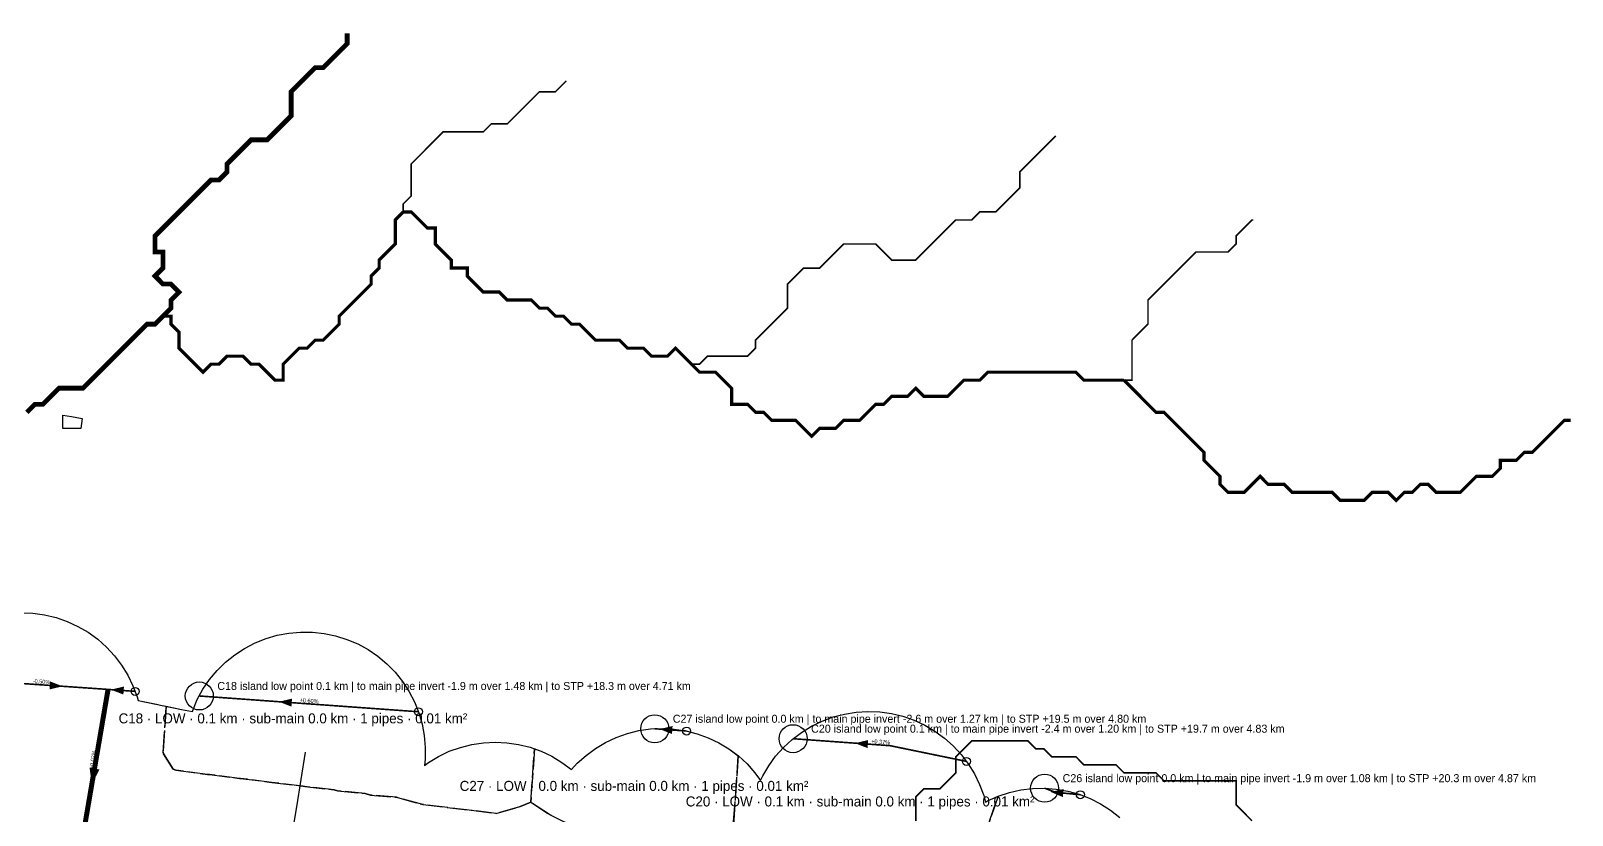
# Model space of a CAD drawing. Header units: metres. Extents: x 441395 to 476894, y 2561381 to 2578972.
# Drawn here: x 446344 to 447115, y 2567540 to 2567932 of the extents above; entities that cross this region are included whole.
import ezdxf
from ezdxf.enums import TextEntityAlignment as Align

# ---------------------------------------------------------------- set-up
doc = ezdxf.new("R2010")
doc.units = ezdxf.units.M
doc.header["$LTSCALE"] = 8
doc.linetypes.add('DASHDOT', pattern=[3.556, 2.54, -0.508, 0, -0.508])
doc.linetypes.add('DASHED', pattern=[1.524, 1.27, -0.254])
for name, color, linetype in [('A_ARROWS', 7, 'Continuous'), ('A_BUILT_2006', 252, 'Continuous'), ('A_CATCH_LABEL', 7, 'Continuous'), ('A_CATCHMENTS', 7, 'Continuous'), ('A_ENVELOPE', 3, 'Continuous'), ('A_GRADIENT', 8, 'Continuous'), ('A_HEADS', 8, 'Continuous'), ('A_LATERAL', 7, 'Continuous'), ('A_OUTLET_LABEL', 7, 'Continuous'), ('A_OUTLETS', 7, 'Continuous'), ('A_STREAMS', 5, 'Continuous'), ('A_SUBMAIN', 7, 'Continuous'), ('A_WADI', 4, 'Continuous')]:
    doc.layers.add(name, color=color, linetype=linetype)

msp = doc.modelspace()

# ---------------------------------------------------------------- linework, layer by layer
at = {"layer": 'A_ARROWS', "color": 1}
for points in [[(446360.26, 2567604.53), (446353.74, 2567602.97), (446354.02, 2567606.96)], [(446384.4, 2567602.86), (446390.93, 2567604.4), (446390.64, 2567600.41)], [(446374.85, 2567555.53), (446373.74, 2567563.84), (446378.67, 2567562.99)]]:
    msp.add_solid(points, dxfattribs=at)
at = {"layer": 'A_ARROWS', "color": 2}
for points in [[(446468.38, 2567596.82), (446474.91, 2567598.36), (446474.62, 2567594.37)], [(446756.24, 2567576.13), (446762.77, 2567577.66), (446762.48, 2567573.67)]]:
    msp.add_solid(points, dxfattribs=at)
at = {"layer": 'A_ARROWS', "color": 3}
for points in [[(446658.56, 2567583.15), (446665.08, 2567584.68), (446664.8, 2567580.7)], [(446853.94, 2567551.81), (446860.5, 2567553.19), (446860.12, 2567549.2)]]:
    msp.add_solid(points, dxfattribs=at)
at = {"layer": 'A_BUILT_2006', "color": 252}
for points in [[(446477.25, 2567544.39), (446481.57, 2567571.67)], [(446473.47, 2567521.49), (446477.25, 2567544.39)]]:
    msp.add_lwpolyline(points, dxfattribs=at)
at = {"layer": 'A_CATCHMENTS', "color": 1, "linetype": 'DASHED'}
msp.add_lwpolyline([(446339.56, 2567641.19), (446345.45, 2567640.97), (446351.28, 2567640.18), (446357.01, 2567638.82), (446362.58, 2567636.9), (446367.93, 2567634.45), (446373.02, 2567631.49), (446377.79, 2567628.04), (446382.2, 2567624.14), (446386.21, 2567619.82), (446389.77, 2567615.13), (446392.86, 2567610.12), (446395.44, 2567604.83), (446397.49, 2567599.31), (446397.99, 2567597.42), (446412.09, 2567594.56), (446410.44, 2567571.66), (446410.67, 2567570.87), (446415.5, 2567563.12), (446416.88, 2567562.62), (446432.75, 2567560.44), (446433.63, 2567560.5), (446448.67, 2567558.5), (446449.2, 2567558.54), (446464.78, 2567556.54), (446464.84, 2567556.52), (446480.37, 2567554.69), (446481.26, 2567554.41), (446495.96, 2567552.83), (446497.68, 2567552.31), (446511.54, 2567550.96), (446514.11, 2567550.23), (446527.13, 2567549.08), (446540.26, 2567545.49), (446576.99, 2567541.07), (446588.55, 2567544.32), (446594.18, 2567546.61), (446603.54, 2567540.49), (446659.09, 2567512.6)], dxfattribs=at)
at = {"layer": 'A_CATCHMENTS', "color": 2, "linetype": 'DASHED'}
msp.add_lwpolyline([(446576.99, 2567541.07), (446540.26, 2567545.49), (446527.13, 2567549.08), (446514.11, 2567550.23), (446511.54, 2567550.96), (446497.68, 2567552.31), (446495.96, 2567552.83), (446481.26, 2567554.41), (446480.37, 2567554.69), (446464.84, 2567556.52), (446464.78, 2567556.54), (446449.2, 2567558.54), (446448.67, 2567558.5), (446433.63, 2567560.5), (446432.75, 2567560.44), (446416.88, 2567562.62), (446415.5, 2567563.12), (446410.67, 2567570.87), (446410.44, 2567571.66), (446412.09, 2567594.56), (446419.73, 2567593.01), (446425.14, 2567592), (446425.27, 2567592.44), (446427.58, 2567597.85), (446430.41, 2567603.02), (446433.73, 2567607.88), (446437.51, 2567612.4), (446441.71, 2567616.52), (446446.3, 2567620.21), (446451.22, 2567623.44), (446456.44, 2567626.16), (446461.91, 2567628.36), (446467.56, 2567630.01), (446473.34, 2567631.11), (446479.21, 2567631.63), (446485.1, 2567631.57), (446490.95, 2567630.94), (446496.71, 2567629.73), (446502.33, 2567627.97), (446507.75, 2567625.66), (446512.91, 2567622.83), (446517.78, 2567619.51), (446522.29, 2567615.73), (446526.42, 2567611.53), (446530.11, 2567606.94), (446533.33, 2567602.02), (446536.05, 2567596.8), (446538.25, 2567591.33), (446539.91, 2567585.68), (446541, 2567579.9), (446541.52, 2567574.03), (446541.46, 2567568.14), (446541.13, 2567565.03), (446543.11, 2567566.51), (446548.16, 2567569.54), (446553.48, 2567572.05), (446559.03, 2567574.04), (446564.74, 2567575.47), (446570.56, 2567576.34), (446576.44, 2567576.63), (446582.32, 2567576.34), (446588.15, 2567575.48), (446593.86, 2567574.05), (446596.1, 2567573.25), (446594.18, 2567546.61), (446588.55, 2567544.32), (446576.99, 2567541.07)], close=True, dxfattribs=at)
msp.add_lwpolyline([(446693.82, 2567512.45), (446697.94, 2567569.73), (446697.95, 2567569.72), (446702.29, 2567565.75), (446706.23, 2567561.37), (446709.09, 2567557.48), (446710.12, 2567559.73), (446713.1, 2567564.8), (446716.56, 2567569.57), (446720.48, 2567573.97), (446724.8, 2567577.96), (446729.5, 2567581.52), (446734.52, 2567584.59), (446739.82, 2567587.16), (446745.34, 2567589.2), (446751.04, 2567590.68), (446756.85, 2567591.6), (446762.73, 2567591.95), (446768.62, 2567591.71), (446774.45, 2567590.91), (446780.17, 2567589.53), (446785.74, 2567587.6), (446791.08, 2567585.13), (446796.16, 2567582.15), (446800.92, 2567578.69), (446805.33, 2567574.78), (446809.32, 2567570.45), (446812.87, 2567565.76), (446815.95, 2567560.74), (446818.52, 2567555.44), (446820.55, 2567549.91), (446821.39, 2567546.72), (446822.42, 2567547.3), (446827.81, 2567549.68), (446827.81, 2567549.68), (446811.67, 2567502.58)], dxfattribs=at)
at = {"layer": 'A_CATCHMENTS', "color": 3, "linetype": 'DASHED'}
for points in [[(446659.09, 2567512.6), (446603.54, 2567540.49), (446594.18, 2567546.61), (446596.1, 2567573.25), (446599.41, 2567572.06), (446604.73, 2567569.55), (446609.78, 2567566.52), (446614.51, 2567563.02), (446614.58, 2567562.95), (446617.44, 2567566.08), (446621.82, 2567570.02), (446626.56, 2567573.51), (446631.63, 2567576.52), (446636.96, 2567579.01), (446642.51, 2567580.97), (446648.23, 2567582.38), (446654.06, 2567583.22), (446659.94, 2567583.49), (446665.82, 2567583.18), (446671.64, 2567582.29), (446677.34, 2567580.84), (446682.88, 2567578.83), (446688.19, 2567576.29), (446693.23, 2567573.24), (446697.94, 2567569.73), (446693.82, 2567512.45)], [(446811.67, 2567502.58), (446827.81, 2567549.68), (446833.4, 2567551.52), (446839.15, 2567552.8), (446844.99, 2567553.51), (446850.88, 2567553.65), (446856.75, 2567553.21), (446862.55, 2567552.19), (446868.22, 2567550.61), (446873.71, 2567548.49), (446878.97, 2567545.83), (446883.94, 2567542.67), (446888.57, 2567539.04)]]:
    msp.add_lwpolyline(points, dxfattribs=at)
at = {"layer": 'A_ENVELOPE', "color": 3}
msp.add_lwpolyline([(446339.56, 2567641.19), (446345.45, 2567640.97), (446351.28, 2567640.18), (446357.01, 2567638.82), (446362.58, 2567636.9), (446367.93, 2567634.45), (446373.02, 2567631.49), (446377.79, 2567628.04), (446382.2, 2567624.14), (446386.21, 2567619.82), (446389.77, 2567615.13), (446392.86, 2567610.12), (446395.44, 2567604.83), (446397.49, 2567599.31), (446397.99, 2567597.42), (446419.73, 2567593.01), (446425.14, 2567592), (446425.27, 2567592.44), (446427.58, 2567597.85), (446430.41, 2567603.02), (446433.73, 2567607.88), (446437.51, 2567612.4), (446441.71, 2567616.52), (446446.3, 2567620.21), (446451.22, 2567623.44), (446456.44, 2567626.16), (446461.91, 2567628.36), (446467.56, 2567630.01), (446473.34, 2567631.11), (446479.21, 2567631.63), (446485.1, 2567631.57), (446490.95, 2567630.94), (446496.71, 2567629.73), (446502.33, 2567627.97), (446507.75, 2567625.66), (446512.91, 2567622.83), (446517.78, 2567619.51), (446522.29, 2567615.73), (446526.42, 2567611.53), (446530.11, 2567606.94), (446533.33, 2567602.02), (446536.05, 2567596.8), (446538.25, 2567591.33), (446539.91, 2567585.68), (446541, 2567579.9), (446541.52, 2567574.03), (446541.46, 2567568.14), (446541.13, 2567565.03), (446543.11, 2567566.51), (446548.16, 2567569.54), (446553.48, 2567572.05), (446559.03, 2567574.04), (446564.74, 2567575.47), (446570.56, 2567576.34), (446576.44, 2567576.63), (446582.32, 2567576.34), (446588.15, 2567575.48), (446593.86, 2567574.05), (446599.41, 2567572.06), (446604.73, 2567569.55), (446609.78, 2567566.52), (446614.51, 2567563.02), (446614.58, 2567562.95), (446617.44, 2567566.08), (446621.82, 2567570.02), (446626.56, 2567573.51), (446631.63, 2567576.52), (446636.96, 2567579.01), (446642.51, 2567580.97), (446648.23, 2567582.38), (446654.06, 2567583.22), (446659.94, 2567583.49), (446665.82, 2567583.18), (446671.64, 2567582.29), (446677.34, 2567580.84), (446682.88, 2567578.83), (446688.19, 2567576.29), (446693.23, 2567573.24), (446697.95, 2567569.72), (446702.29, 2567565.75), (446706.23, 2567561.37), (446709.09, 2567557.48), (446710.12, 2567559.73), (446713.1, 2567564.8), (446716.56, 2567569.57), (446720.48, 2567573.97), (446724.8, 2567577.96), (446729.5, 2567581.52), (446734.52, 2567584.59), (446739.82, 2567587.16), (446745.34, 2567589.2), (446751.04, 2567590.68), (446756.85, 2567591.6), (446762.73, 2567591.95), (446768.62, 2567591.71), (446774.45, 2567590.91), (446780.17, 2567589.53), (446785.74, 2567587.6), (446791.08, 2567585.13), (446796.16, 2567582.15), (446800.92, 2567578.69), (446805.33, 2567574.78), (446809.32, 2567570.45), (446812.87, 2567565.76), (446815.95, 2567560.74), (446818.52, 2567555.44), (446820.55, 2567549.91), (446821.39, 2567546.72), (446822.42, 2567547.3), (446827.81, 2567549.68), (446833.4, 2567551.52), (446839.15, 2567552.8), (446844.99, 2567553.51), (446850.88, 2567553.65), (446856.75, 2567553.21), (446862.55, 2567552.19), (446868.22, 2567550.61), (446873.71, 2567548.49), (446878.97, 2567545.83), (446883.94, 2567542.67), (446888.57, 2567539.04)], dxfattribs=at)
at = {"layer": 'A_HEADS', "color": 1}
msp.add_circle((446396.5, 2567601.99), 2, dxfattribs=at)
at = {"layer": 'A_HEADS', "color": 2}
for centre in [(446538.06, 2567591.81), (446811.92, 2567567.02)]:
    msp.add_circle(centre, 2, dxfattribs=at)
at = {"layer": 'A_HEADS', "color": 3}
for centre in [(446672.08, 2567582.18), (446868.85, 2567550.37)]:
    msp.add_circle(centre, 2, dxfattribs=at)
at = {"layer": 'A_LATERAL', "color": 1, "linetype": 'DASHDOT', "const_width": 0.8}
msp.add_lwpolyline([(446316.21, 2567607.56), (446382.98, 2567602.97)], dxfattribs=at)
at = {"layer": 'A_LATERAL', "color": 1, "linetype": 'DASHED', "const_width": 0.8}
msp.add_lwpolyline([(446396.5, 2567601.99), (446382.98, 2567602.97)], dxfattribs=at)
at = {"layer": 'A_LATERAL', "color": 2, "const_width": 0.8}
msp.add_lwpolyline([(446538.06, 2567591.81), (446428.58, 2567599.69)], dxfattribs=at)
at = {"layer": 'A_LATERAL', "color": 3, "linetype": 'DASHED', "const_width": 0.8}
for points in [[(446672.08, 2567582.18), (446656.19, 2567583.32)], [(446868.85, 2567550.37), (446856.51, 2567551.56), (446850.99, 2567553.64)]]:
    msp.add_lwpolyline(points, dxfattribs=at)
at = {"layer": 'A_LATERAL', "color": 2, "linetype": 'DASHED', "const_width": 0.8}
msp.add_lwpolyline([(446811.92, 2567567.02), (446773.77, 2567574.87), (446725.31, 2567578.35)], dxfattribs=at)
at = {"layer": 'A_OUTLETS', "color": 30}
for centre in [(446428.58, 2567599.69), (446656.19, 2567583.32), (446725.31, 2567578.35), (446850.99, 2567553.64)]:
    msp.add_circle(centre, 7, dxfattribs=at)
at = {"layer": 'A_STREAMS', "color": 5}
for points, const_width in [([(446502.48, 2567930.7), (446502.48, 2567929.48), (446502.48, 2567925.48), (446498.48, 2567921.48), (446494.47, 2567917.47), (446490.47, 2567913.47), (446486.47, 2567913.47), (446482.47, 2567909.47), (446478.47, 2567905.47), (446474.47, 2567901.47), (446474.47, 2567897.46), (446474.47, 2567893.46), (446474.47, 2567889.46), (446470.46, 2567885.46), (446466.46, 2567881.46), (446462.46, 2567877.46), (446458.46, 2567877.46), (446454.46, 2567877.46), (446450.45, 2567873.45), (446446.45, 2567869.45), (446442.45, 2567865.45), (446442.45, 2567861.45), (446438.45, 2567857.45), (446434.45, 2567857.45), (446430.45, 2567853.44), (446426.44, 2567849.44), (446422.44, 2567845.44), (446418.44, 2567841.44), (446414.44, 2567837.44), (446410.44, 2567833.44), (446406.44, 2567829.43), (446406.44, 2567825.43), (446406.44, 2567821.43), (446410.44, 2567821.43), (446410.44, 2567817.43), (446410.44, 2567813.43), (446406.44, 2567809.43), (446410.44, 2567805.42), (446414.44, 2567805.42), (446418.44, 2567801.42), (446414.44, 2567797.42), (446414.44, 2567793.42), (446410.44, 2567789.42)], 2.4), ([(446611.96, 2567906.9), (446610.52, 2567905.47), (446606.52, 2567901.47), (446602.52, 2567901.47), (446598.52, 2567901.47), (446594.52, 2567897.46), (446590.52, 2567893.46), (446586.51, 2567889.46), (446582.51, 2567885.46), (446578.51, 2567885.46), (446574.51, 2567885.46), (446570.51, 2567881.46), (446566.51, 2567881.46), (446562.5, 2567881.46), (446558.5, 2567881.46), (446554.5, 2567881.46), (446550.5, 2567881.46), (446546.5, 2567877.46), (446542.49, 2567873.45), (446538.49, 2567869.45), (446534.49, 2567865.45), (446534.49, 2567861.45), (446534.49, 2567857.45), (446534.49, 2567853.44), (446534.49, 2567849.44), (446530.49, 2567845.44), (446530.49, 2567841.44)], 0.8), ([(446856.56, 2567879.38), (446854.63, 2567877.46), (446850.63, 2567873.45), (446846.63, 2567869.45), (446842.63, 2567865.45), (446838.62, 2567861.45), (446838.62, 2567857.45), (446838.62, 2567853.44), (446834.62, 2567849.44), (446830.62, 2567845.44), (446826.62, 2567841.44), (446822.62, 2567841.44), (446818.62, 2567841.44), (446814.61, 2567837.44), (446810.61, 2567837.44), (446806.61, 2567837.44), (446802.61, 2567833.44), (446798.61, 2567829.43), (446794.6, 2567825.43), (446790.6, 2567821.43), (446786.6, 2567817.43), (446782.6, 2567817.43), (446778.6, 2567817.43), (446774.6, 2567817.43), (446770.59, 2567821.43), (446766.59, 2567825.43), (446762.59, 2567825.43), (446758.59, 2567825.43), (446754.59, 2567825.43), (446750.59, 2567825.43), (446746.58, 2567821.43), (446742.58, 2567817.43), (446738.58, 2567813.43), (446734.58, 2567813.43), (446730.58, 2567813.43), (446726.58, 2567809.43), (446722.57, 2567805.42), (446722.57, 2567801.42), (446722.57, 2567797.42), (446722.57, 2567793.42), (446718.57, 2567789.42), (446714.57, 2567785.41), (446710.57, 2567781.41), (446706.57, 2567777.41), (446706.57, 2567773.41), (446702.56, 2567769.41), (446698.56, 2567769.41), (446694.56, 2567769.41), (446690.56, 2567769.41), (446686.56, 2567769.41), (446682.56, 2567769.41), (446678.55, 2567765.41), (446674.55, 2567765.41)], 0.8), ([(446530.49, 2567841.44), (446526.49, 2567837.44), (446526.49, 2567833.44), (446526.49, 2567829.43), (446526.49, 2567825.43), (446522.49, 2567821.43), (446518.48, 2567817.43), (446518.48, 2567813.43), (446514.48, 2567809.43), (446514.48, 2567805.42), (446510.48, 2567801.42), (446506.48, 2567797.42), (446502.48, 2567793.42), (446498.48, 2567789.42), (446498.48, 2567785.41), (446494.47, 2567781.41), (446490.47, 2567777.41), (446486.47, 2567777.41), (446482.47, 2567773.41), (446478.47, 2567773.41), (446474.47, 2567769.41), (446470.46, 2567765.41), (446470.46, 2567761.4), (446470.46, 2567757.4), (446466.46, 2567757.4), (446462.46, 2567761.4), (446458.46, 2567765.41), (446454.46, 2567765.41), (446450.45, 2567769.41), (446446.45, 2567769.41), (446442.45, 2567769.41), (446438.45, 2567765.41), (446434.45, 2567765.41), (446430.45, 2567761.4), (446426.44, 2567765.41), (446422.44, 2567769.41), (446418.44, 2567773.41), (446418.44, 2567777.41), (446418.44, 2567781.41), (446414.44, 2567785.41), (446414.44, 2567789.42), (446410.44, 2567789.42)], 1.6), ([(446674.55, 2567765.41), (446670.55, 2567769.41), (446666.55, 2567773.41), (446662.55, 2567769.41), (446658.55, 2567769.41), (446654.54, 2567769.41), (446650.54, 2567773.41), (446646.54, 2567773.41), (446642.54, 2567773.41), (446638.54, 2567777.41), (446634.53, 2567777.41), (446630.53, 2567777.41), (446626.53, 2567777.41), (446622.53, 2567781.41), (446618.53, 2567785.41), (446614.53, 2567785.41), (446610.52, 2567789.42), (446606.52, 2567789.42), (446602.52, 2567793.42), (446598.52, 2567793.42), (446594.52, 2567797.42), (446590.52, 2567797.42), (446586.51, 2567797.42), (446582.51, 2567797.42), (446578.51, 2567801.42), (446574.51, 2567801.42), (446570.51, 2567801.42), (446566.51, 2567805.42), (446562.5, 2567809.43), (446562.5, 2567813.43), (446558.5, 2567813.43), (446554.5, 2567813.43), (446554.5, 2567817.43), (446550.5, 2567821.43), (446546.5, 2567825.43), (446546.5, 2567829.43), (446546.5, 2567833.44), (446542.49, 2567833.44), (446538.49, 2567837.44), (446534.49, 2567841.44), (446530.49, 2567841.44)], 1.6), ([(446955.26, 2567837.44), (446954.67, 2567837.44), (446950.67, 2567833.44), (446946.67, 2567829.43), (446946.67, 2567825.43), (446942.67, 2567821.43), (446938.67, 2567821.43), (446934.67, 2567821.43), (446930.66, 2567821.43), (446926.66, 2567821.43), (446922.66, 2567817.43), (446918.66, 2567813.43), (446914.66, 2567809.43), (446910.66, 2567805.42), (446906.65, 2567801.42), (446902.65, 2567797.42), (446902.65, 2567793.42), (446902.65, 2567789.42), (446902.65, 2567785.41), (446898.65, 2567781.41), (446894.65, 2567777.41), (446894.65, 2567773.41), (446894.65, 2567769.41), (446894.65, 2567765.41), (446894.65, 2567761.4), (446894.65, 2567757.4), (446890.65, 2567757.4)], 0.8), ([(446410.44, 2567789.42), (446406.44, 2567785.41), (446402.43, 2567785.41), (446398.43, 2567781.41), (446394.43, 2567777.41), (446390.43, 2567773.41), (446386.43, 2567769.41), (446382.42, 2567765.41), (446378.42, 2567761.4), (446374.42, 2567757.4), (446370.42, 2567753.4), (446366.42, 2567753.4), (446362.42, 2567753.4), (446358.41, 2567753.4), (446354.41, 2567749.4), (446350.41, 2567745.4), (446346.41, 2567745.4), (446342.41, 2567741.39)], 2.4), ([(446890.65, 2567757.4), (446886.65, 2567757.4), (446882.64, 2567757.4), (446878.64, 2567757.4), (446874.64, 2567757.4), (446870.64, 2567757.4), (446866.64, 2567761.4), (446862.63, 2567761.4), (446858.63, 2567761.4), (446854.63, 2567761.4), (446850.63, 2567761.4), (446846.63, 2567761.4), (446842.63, 2567761.4), (446838.62, 2567761.4), (446834.62, 2567761.4), (446830.62, 2567761.4), (446826.62, 2567761.4), (446822.62, 2567761.4), (446818.62, 2567757.4), (446814.61, 2567757.4), (446810.61, 2567757.4), (446806.61, 2567753.4), (446802.61, 2567749.4), (446798.61, 2567749.4), (446794.6, 2567749.4), (446790.6, 2567749.4), (446786.6, 2567753.4), (446782.6, 2567749.4), (446778.6, 2567749.4), (446774.6, 2567749.4), (446770.59, 2567745.4), (446766.59, 2567745.4), (446762.59, 2567741.39), (446758.59, 2567737.39), (446754.59, 2567737.39), (446750.59, 2567737.39), (446746.58, 2567733.39), (446742.58, 2567733.39), (446738.58, 2567733.39), (446734.58, 2567729.39), (446730.58, 2567733.39), (446726.58, 2567737.39), (446722.57, 2567737.39), (446718.57, 2567737.39), (446714.57, 2567737.39), (446710.57, 2567741.39), (446706.57, 2567741.39), (446702.56, 2567745.4), (446698.56, 2567745.4), (446694.56, 2567745.4), (446694.56, 2567749.4), (446694.56, 2567753.4), (446690.56, 2567757.4), (446686.56, 2567761.4), (446682.56, 2567761.4), (446678.55, 2567761.4), (446674.55, 2567765.41)], 1.6), ([(447113.83, 2567737.39), (447110.74, 2567737.39), (447106.74, 2567733.39), (447102.74, 2567729.39), (447098.74, 2567725.39), (447094.74, 2567721.39), (447090.73, 2567721.39), (447086.73, 2567717.38), (447082.73, 2567717.38), (447078.73, 2567717.38), (447078.73, 2567713.38), (447074.73, 2567709.38), (447070.73, 2567709.38), (447066.72, 2567709.38), (447062.72, 2567705.38), (447058.72, 2567701.38), (447054.72, 2567701.38), (447050.72, 2567701.38), (447046.71, 2567701.38), (447042.71, 2567705.38), (447038.71, 2567705.38), (447034.71, 2567701.38), (447030.71, 2567701.38), (447026.71, 2567697.38), (447022.7, 2567701.38), (447018.7, 2567701.38), (447014.7, 2567701.38), (447010.7, 2567697.38), (447006.7, 2567697.38), (447002.7, 2567697.38), (446998.69, 2567697.38), (446994.69, 2567701.38), (446990.69, 2567701.38), (446986.69, 2567701.38), (446982.69, 2567701.38), (446978.69, 2567701.38), (446974.68, 2567701.38), (446970.68, 2567705.38), (446966.68, 2567705.38), (446962.68, 2567705.38), (446958.68, 2567709.38), (446954.67, 2567705.38), (446950.67, 2567701.38), (446946.67, 2567701.38), (446942.67, 2567701.38), (446938.67, 2567705.38), (446938.67, 2567709.38), (446934.67, 2567713.38), (446930.66, 2567717.38), (446930.66, 2567721.39), (446926.66, 2567725.39), (446922.66, 2567729.39), (446918.66, 2567733.39), (446914.66, 2567737.39), (446910.66, 2567741.39), (446906.65, 2567741.39), (446902.65, 2567745.4), (446898.65, 2567749.4), (446894.65, 2567753.4), (446890.65, 2567757.4)], 1.6), ([(446954.67, 2567537.3), (446950.67, 2567541.31), (446946.67, 2567545.31), (446946.67, 2567549.31), (446946.67, 2567553.31), (446946.67, 2567557.31), (446942.67, 2567557.31), (446938.67, 2567557.31), (446934.67, 2567557.31), (446930.66, 2567557.31), (446926.66, 2567557.31), (446922.66, 2567557.31), (446918.66, 2567557.31), (446914.66, 2567557.31), (446910.66, 2567557.31), (446906.65, 2567561.31), (446902.65, 2567561.31), (446898.65, 2567561.31), (446894.65, 2567561.31), (446890.65, 2567561.31), (446886.65, 2567565.32), (446882.64, 2567565.32), (446878.64, 2567565.32), (446874.64, 2567565.32), (446870.64, 2567565.32), (446866.64, 2567569.32), (446862.63, 2567569.32), (446858.63, 2567569.32), (446854.63, 2567569.32), (446850.63, 2567573.32), (446846.63, 2567573.32), (446842.63, 2567577.32), (446838.62, 2567577.32), (446834.62, 2567577.32), (446830.62, 2567577.32), (446826.62, 2567577.32), (446822.62, 2567577.32), (446818.62, 2567577.32), (446814.61, 2567577.32), (446810.61, 2567573.32), (446806.61, 2567569.32), (446806.61, 2567565.32), (446806.61, 2567561.31), (446802.61, 2567557.31), (446798.61, 2567553.31), (446794.6, 2567553.31), (446790.6, 2567553.31), (446786.6, 2567549.31), (446786.6, 2567545.31), (446786.6, 2567541.31), (446786.6, 2567537.3)], 0.8)]:
    msp.add_lwpolyline(points, dxfattribs=dict(at, const_width=const_width))
at = {"layer": 'A_SUBMAIN', "color": 1, "linetype": 'DASHED', "const_width": 2.5}
msp.add_lwpolyline([(446382.98, 2567602.97), (446370.84, 2567532.12)], dxfattribs=at)
at = {"layer": 'A_WADI', "color": 4}
msp.add_lwpolyline([(446369.31, 2567733.24), (446360.31, 2567733.24), (446360.31, 2567739.87), (446364.74, 2567739.27), (446370.03, 2567738.28), (446369.31, 2567733.24)], close=True, dxfattribs=at)

# ---------------------------------------------------------------- texts
at = {"layer": 'A_CATCH_LABEL', "color": 2}
for s, p in [('C18 · LOW · 0.1 km · sub-main 0.0 km · 1 pipes · 0.01 km²', (446475.37, 2567588.51)), ('C20 · LOW · 0.1 km · sub-main 0.0 km · 1 pipes · 0.01 km²', (446758.81, 2567547.01))]:
    msp.add_text(s, height=5, dxfattribs=at).set_placement(p, align=Align.MIDDLE_CENTER)
at = {"layer": 'A_CATCH_LABEL', "color": 3}
msp.add_text('C27 · LOW · 0.0 km · sub-main 0.0 km · 1 pipes · 0.01 km²', height=5, dxfattribs=at).set_placement((446645.82, 2567554.78), align=Align.MIDDLE_CENTER)
at = {"layer": 'A_GRADIENT', "color": 1}
for s, rotation, p in [('-0.50%', -3.93927, (446349.6, 2567605.26)), ('+0.02%', 80.27702, (446376.91, 2567567.54))]:
    msp.add_text(s, height=2, rotation=rotation, dxfattribs=at).set_placement(p, align=Align.BOTTOM_CENTER)
at = {"layer": 'A_GRADIENT', "color": 2}
for s, rotation, p in [('+0.60%', 355.88648, (446483.32, 2567595.75)), ('+0.37%', 355.88801, (446768.96, 2567575.21))]:
    msp.add_text(s, height=2, rotation=rotation, dxfattribs=at).set_placement(p, align=Align.BOTTOM_CENTER)
at = {"layer": 'A_OUTLET_LABEL', "color": 30}
for s, p in [('C18 island low point 0.1 km | to main pipe invert -1.9 m over 1.48 km | to STP +18.3 m over 4.71 km', (446437.58, 2567602.69)), ('C27 island low point 0.0 km | to main pipe invert -2.6 m over 1.27 km | to STP +19.5 m over 4.80 km', (446665.19, 2567586.32)), ('C20 island low point 0.1 km | to main pipe invert -2.4 m over 1.20 km | to STP +19.7 m over 4.83 km', (446734.31, 2567581.35)), ('C26 island low point 0.0 km | to main pipe invert -1.9 m over 1.08 km | to STP +20.3 m over 4.87 km', (446859.99, 2567556.64))]:
    msp.add_text(s, height=4, dxfattribs=at).set_placement(p)

doc.saveas('drawing.dxf')
